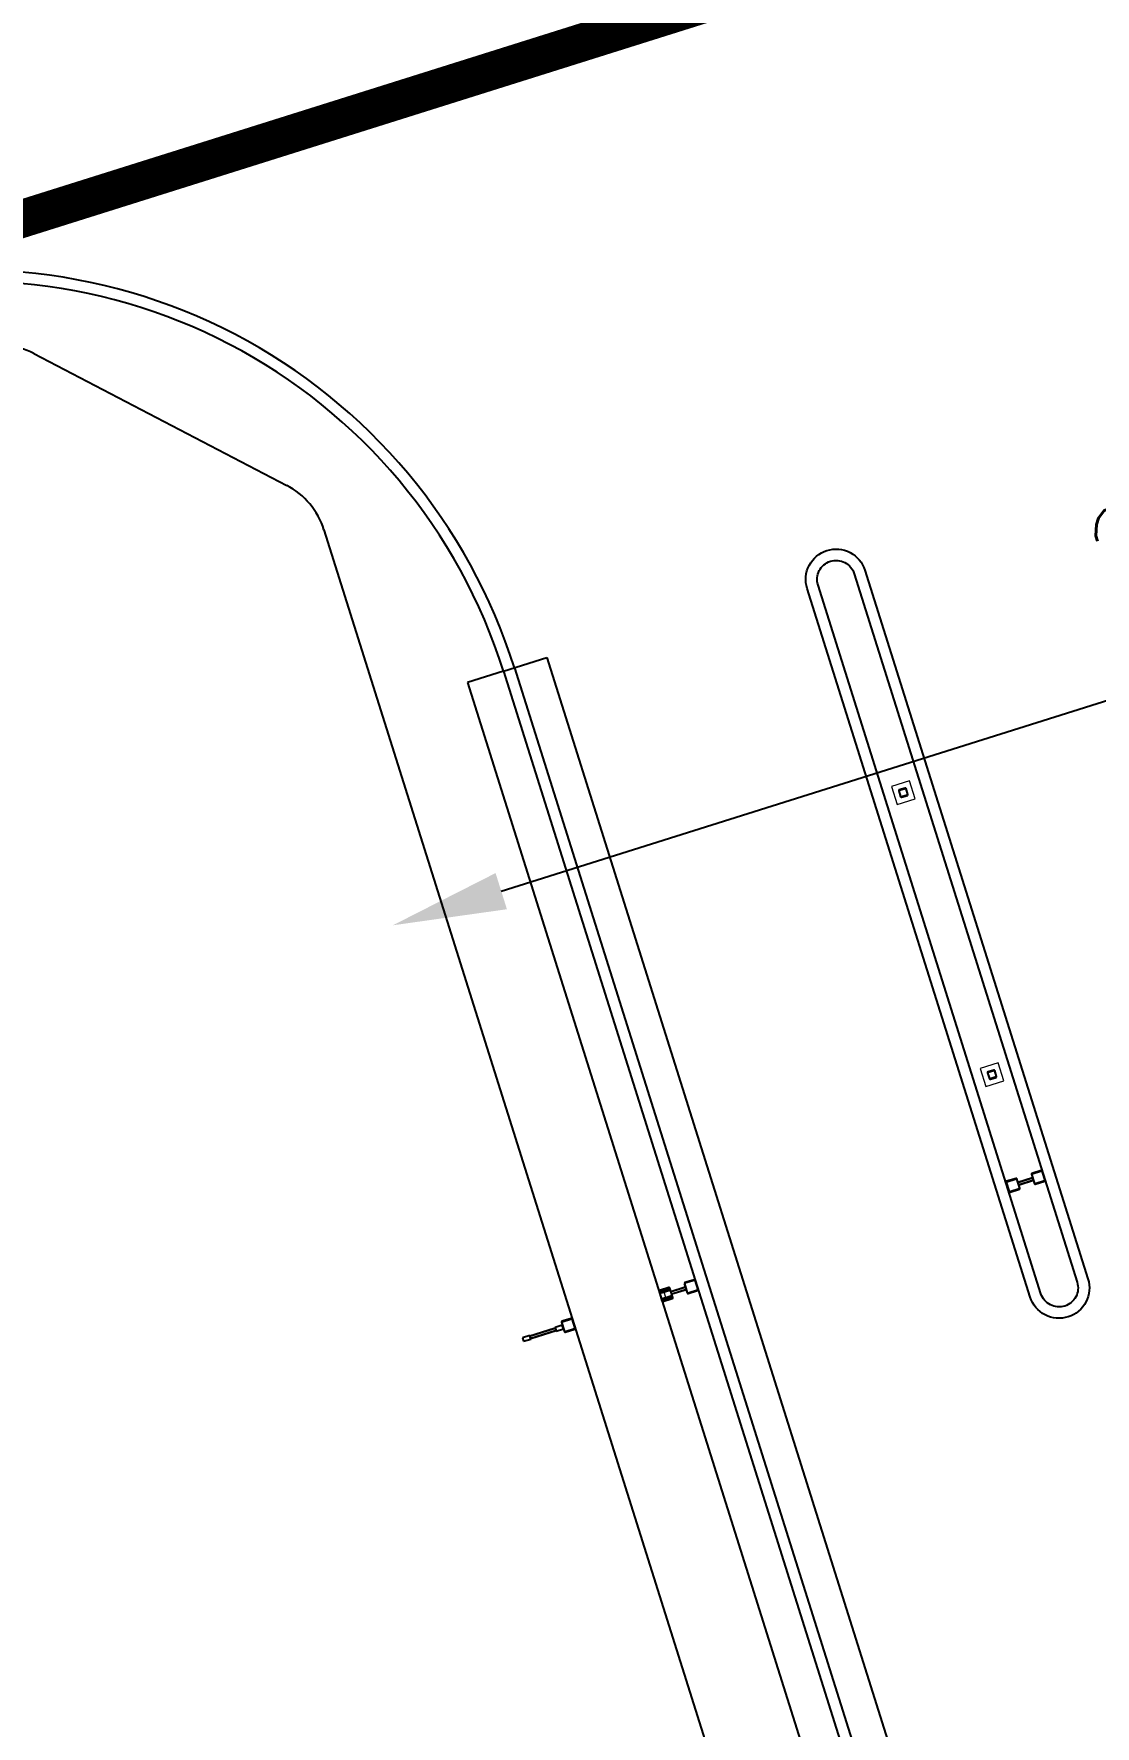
# Model space of a CAD drawing. Header units: metres. Extents: x 689715 to 690980, y 1005284 to 1006835.
# Drawn here: x 690778.26 to 690792.26, y 1005708.67 to 1005731 of the extents above; entities that cross this region are included whole.
import ezdxf

# ---------------------------------------------------------------- set-up
doc = ezdxf.new("R2010")
doc.units = ezdxf.units.M
doc.linetypes.add('DASHED2', pattern=[0.375, 0.25, -0.125])
for name, color, linetype, lineweight in [('A-COLS', 52, 'Continuous', 9), ('A-GENM', 13, 'Continuous', 9), ('A-WALL', 250, 'Continuous', 9), ('A-WALL-PATT', 250, 'Continuous', 25), ('S-COLS', 6, 'Continuous', 25)]:
    doc.layers.add(name, color=color, linetype=linetype, lineweight=lineweight)
for name, color, linetype in [('C-CALLE-ACERA', 8, 'Continuous'), ('C-CALLE-DIM', 5, 'Continuous'), ('C-LOTE-LINEA', 230, 'Continuous'), ('POLIGONO EFECTIVO FIII', 6, 'Continuous')]:
    doc.layers.add(name, color=color, linetype=linetype)
doc.styles.add('ESTANDAR 0.8', font='romans.shx', dxfattribs={"width": 0.8})
doc.dimstyles.new('RGIRO', dxfattribs={"dimtxt": 1.5, "dimasz": 1.5, "dimexe": 0.18, "dimexo": 0.06, "dimgap": 0.9, "dimtad": 1, "dimzin": 0, "dimdsep": 46, "dimtxsty": 'ESTANDAR 0.8', "dimcen": 0, "dimse1": 1, "dimse2": 1, "dimclrd": 9, "dimclre": 1, "dimclrt": 3, "dimadec": 0, "dimazin": 0, "dimtfac": 1, "dimtmove": 2, "dimatfit": 3, "dimfxl": 1, "dimtfill": 1, "dimtolj": 1, "dimtzin": 0, "dimarcsym": 2})

# ---------------------------------------------------------------- blocks, each defined once
blk = doc.blocks.new('*D192')
at = {"layer": 'C-CALLE-DIM', "color": 9, "lineweight": -2, "transparency": 16777216}
blk.add_line((690784.425, 1005719.688), (690805.408, 1005726.294), dxfattribs=at)
at = {"layer": 'C-CALLE-DIM', "color": 9, "transparency": 16777216}
for points in [[(690805.333, 1005726.532), (690805.483, 1005726.055), (690806.839, 1005726.744)], [(690784.35, 1005719.927), (690784.5, 1005719.45), (690782.994, 1005719.238)]]:
    blk.add_solid(points, dxfattribs=at)
at = {"layer": 'Defpoints', "color": 0, "transparency": 16777216}
for p in [(690806.839, 1005726.744), (690806.892, 1005726.576), (690783.047, 1005719.07)]:
    blk.add_point(p, dxfattribs=at)
at = {"layer": 'C-CALLE-DIM', "color": 3, "transparency": 16777216, "insert": (690794.421, 1005724.565), "char_height": 1.5, "attachment_point": 5, "rotation": 17.4727, "style": 'ESTANDAR 0.8', "bg_fill": 3, "box_fill_scale": 1.1, "bg_fill_color": 256, "bg_fill_true_color": 13158600, "bg_fill_transparency": 0}
blk.add_mtext('\\A1;25.00', dxfattribs=at)
blk = doc.blocks.new('SHS-Square Hollow Section-Column - TUBO DE 4_-210018-PLANTA ARQUITECTONICA GARITAS FASE II y III')
at = {"layer": 'S-COLS', "lineweight": 18}
h = blk.add_hatch(dxfattribs=at)
h.set_pattern_fill('FP_9', color=256, style=0, pattern_type=2)
h.set_pattern_definition([(45, (453.04, 937.788), (-0.185969083, 0.185969083), []), (45, (453.04, 938.069), (-0.185969083, 0.185969083), [])])
h.paths.add_polyline_path([(-0.04, -0.05), (0.04, -0.05), (0.047, -0.047), (0.05, -0.04), (0.05, 0.04), (0.047, 0.047), (0.04, 0.05), (-0.04, 0.05), (-0.047, 0.047), (-0.05, 0.04), (-0.05, -0.04), (-0.047, -0.047)], flags=0)
h.paths.add_polyline_path([(-0.04, -0.045), (-0.044, -0.044), (-0.045, -0.04), (-0.045, 0.04), (-0.044, 0.044), (-0.04, 0.045), (0.04, 0.045), (0.044, 0.044), (0.045, 0.04), (0.045, -0.04), (0.044, -0.044), (0.04, -0.045)], flags=0)
at = {"layer": 'S-COLS'}
for p, q in [((-0.05, 0.04), (-0.05, -0.04)), ((-0.045, -0.04), (-0.045, 0.04)), ((0.04, 0.05), (-0.04, 0.05)), ((-0.04, 0.045), (0.04, 0.045)), ((0.045, 0.04), (0.045, -0.04)), ((0.05, -0.04), (0.05, 0.04)), ((0.04, -0.045), (-0.04, -0.045)), ((-0.04, -0.05), (0.04, -0.05))]:
    blk.add_line(p, q, dxfattribs=at)
for centre, radius, start, end in [((-0.04, 0.04), 0.01, 90, 180), ((-0.04, 0.04), 0.005, 90, 180), ((0.04, 0.04), 0.01, 360, 90), ((0.04, 0.04), 0.005, 0, 90), ((-0.04, -0.04), 0.01, 180, 270), ((-0.04, -0.04), 0.005, 180, 270), ((0.04, -0.04), 0.01, 270, 360), ((0.04, -0.04), 0.005, 270, 360)]:
    blk.add_arc(centre, radius, start, end, dxfattribs=at)
blk = doc.blocks.new('SHS-Square Hollow Section-Column - TUBO DE 4_-V1-PLANTA ARQUITECTONICA GARITAS FASE II y III')
at = {"layer": 'S-COLS', "lineweight": 18}
h = blk.add_hatch(dxfattribs=at)
h.set_pattern_fill('FP_10', color=256, style=0, pattern_type=2)
h.set_pattern_definition([(45, (453.04, 933.888), (-0.185969083, 0.185969083), []), (45, (453.04, 934.169), (-0.185969083, 0.185969083), [])])
h.paths.add_polyline_path([(0.04, -0.05), (0.047, -0.047), (0.05, -0.04), (0.05, 0.04), (0.047, 0.047), (0.04, 0.05), (-0.04, 0.05), (-0.047, 0.047), (-0.05, 0.04), (-0.05, -0.04), (-0.047, -0.047), (-0.04, -0.05)], flags=0)
h.paths.add_polyline_path([(-0.04, -0.045), (-0.044, -0.044), (-0.045, -0.04), (-0.045, 0.04), (-0.044, 0.044), (-0.04, 0.045), (0.04, 0.045), (0.044, 0.044), (0.045, 0.04), (0.045, -0.04), (0.044, -0.044), (0.04, -0.045)], flags=0)
at = {"layer": 'S-COLS'}
for p, q in [((-0.05, 0.04), (-0.05, -0.04)), ((-0.045, -0.04), (-0.045, 0.04)), ((0.04, 0.05), (-0.04, 0.05)), ((-0.04, 0.045), (0.04, 0.045)), ((0.045, 0.04), (0.045, -0.04)), ((0.05, -0.04), (0.05, 0.04)), ((0.04, -0.045), (-0.04, -0.045)), ((-0.04, -0.05), (0.04, -0.05))]:
    blk.add_line(p, q, dxfattribs=at)
for centre, radius, start, end in [((-0.04, 0.04), 0.01, 90, 180), ((-0.04, 0.04), 0.005, 90, 180), ((0.04, 0.04), 0.01, 360, 90), ((0.04, 0.04), 0.005, 0, 90), ((-0.04, -0.04), 0.01, 180, 270), ((-0.04, -0.04), 0.005, 180, 270), ((0.04, -0.04), 0.01, 270, 360), ((0.04, -0.04), 0.005, 270, 360)]:
    blk.add_arc(centre, radius, start, end, dxfattribs=at)
blk = doc.blocks.new('SHS-Square Hollow Section-Column - TUBO DE 6_-210021-PLANTA ARQUITECTONICA GARITAS FASE II y III')
at = {"layer": 'S-COLS', "lineweight": 18}
h = blk.add_hatch(dxfattribs=at)
h.set_pattern_fill('FP_19', color=256, style=0, pattern_type=2)
h.set_pattern_definition([(45, (452.865, 939.263), (-0.185969083, 0.185969083), []), (45, (452.865, 939.544), (-0.185969083, 0.185969083), [])])
h.paths.add_polyline_path([(-0.065, -0.075), (0.065, -0.075), (0.072, -0.072), (0.075, -0.065), (0.075, 0.065), (0.072, 0.072), (0.065, 0.075), (-0.065, 0.075), (-0.072, 0.072), (-0.075, 0.065), (-0.075, -0.065), (-0.072, -0.072)], flags=0)
h.paths.add_polyline_path([(-0.065, -0.07), (-0.069, -0.069), (-0.07, -0.065), (-0.07, 0.065), (-0.069, 0.069), (-0.065, 0.07), (0.065, 0.07), (0.069, 0.069), (0.07, 0.065), (0.07, -0.065), (0.069, -0.069), (0.065, -0.07)], flags=0)
at = {"layer": 'S-COLS'}
for p, q in [((-0.075, 0.065), (-0.075, -0.065)), ((-0.07, -0.065), (-0.07, 0.065)), ((0.065, 0.075), (-0.065, 0.075)), ((-0.065, 0.07), (0.065, 0.07)), ((0.07, 0.065), (0.07, -0.065)), ((0.075, -0.065), (0.075, 0.065)), ((0.065, -0.07), (-0.065, -0.07)), ((-0.065, -0.075), (0.065, -0.075))]:
    blk.add_line(p, q, dxfattribs=at)
for centre, radius, start, end in [((-0.065, 0.065), 0.01, 90, 180), ((-0.065, 0.065), 0.005, 90, 180), ((0.065, 0.065), 0.01, 360, 90), ((0.065, 0.065), 0.005, 0, 90), ((-0.065, -0.065), 0.01, 180, 270), ((-0.065, -0.065), 0.005, 180, 270), ((0.065, -0.065), 0.005, 270, 0), ((0.065, -0.065), 0.01, 270, 360)]:
    blk.add_arc(centre, radius, start, end, dxfattribs=at)
blk = doc.blocks.new('SHS-Square Hollow Section-Column - TUBO DE 6_-V8-PLANTA ARQUITECTONICA GARITAS FASE II y III')
at = {"layer": 'S-COLS', "lineweight": 18}
h = blk.add_hatch(dxfattribs=at)
h.set_pattern_fill('FP_20', color=256, style=0, pattern_type=2)
h.set_pattern_definition([(45, (453.215, 939.263), (-0.185969083, 0.185969083), []), (45, (453.215, 939.544), (-0.185969083, 0.185969083), [])])
h.paths.add_polyline_path([(-0.065, -0.075), (0.065, -0.075), (0.072, -0.072), (0.075, -0.065), (0.075, 0.065), (0.072, 0.072), (0.065, 0.075), (-0.065, 0.075), (-0.072, 0.072), (-0.075, 0.065), (-0.075, -0.065), (-0.072, -0.072)], flags=0)
h.paths.add_polyline_path([(-0.065, -0.07), (-0.069, -0.069), (-0.07, -0.065), (-0.07, 0.065), (-0.069, 0.069), (-0.065, 0.07), (0.065, 0.07), (0.069, 0.069), (0.07, 0.065), (0.07, -0.065), (0.069, -0.069), (0.065, -0.07)], flags=0)
at = {"layer": 'S-COLS'}
for p, q in [((-0.075, 0.065), (-0.075, -0.065)), ((-0.07, -0.065), (-0.07, 0.065)), ((0.065, 0.075), (-0.065, 0.075)), ((-0.065, 0.07), (0.065, 0.07)), ((0.07, 0.065), (0.07, -0.065)), ((0.075, -0.065), (0.075, 0.065)), ((0.065, -0.07), (-0.065, -0.07)), ((-0.065, -0.075), (0.065, -0.075))]:
    blk.add_line(p, q, dxfattribs=at)
for centre, radius, start, end in [((-0.065, 0.065), 0.01, 90, 180), ((-0.065, 0.065), 0.005, 90, 180), ((0.065, 0.065), 0.01, 360, 90), ((0.065, 0.065), 0.005, 0, 90), ((-0.065, -0.065), 0.01, 180, 270), ((-0.065, -0.065), 0.005, 180, 270), ((0.065, -0.065), 0.005, 270, 0), ((0.065, -0.065), 0.01, 270, 360)]:
    blk.add_arc(centre, radius, start, end, dxfattribs=at)
blk = doc.blocks.new('SHS-Square Hollow Section-Column - TUBO DE 6_-V10-PLANTA ARQUITECTONICA GARITAS FASE II y III')
at = {"layer": 'S-COLS', "lineweight": 18}
h = blk.add_hatch(dxfattribs=at)
h.set_pattern_fill('FP_22', color=256, style=0, pattern_type=2)
h.set_pattern_definition([(45, (457.666, 939.263), (-0.185969083, 0.185969083), []), (45, (457.666, 939.544), (-0.185969083, 0.185969083), [])])
h.paths.add_polyline_path([(0.065, -0.075), (0.072, -0.072), (0.075, -0.065), (0.075, 0.065), (0.072, 0.072), (0.065, 0.075), (-0.065, 0.075), (-0.072, 0.072), (-0.075, 0.065), (-0.075, -0.065), (-0.072, -0.072), (-0.065, -0.075), (-0.039, -0.075)], flags=0)
h.paths.add_polyline_path([(-0.039, -0.07), (-0.065, -0.07), (-0.069, -0.069), (-0.07, -0.065), (-0.07, 0.065), (-0.069, 0.069), (-0.065, 0.07), (0.065, 0.07), (0.069, 0.069), (0.07, 0.065), (0.07, -0.065), (0.069, -0.069), (0.065, -0.07)], flags=0)
at = {"layer": 'S-COLS'}
for p, q in [((-0.075, 0.065), (-0.075, -0.065)), ((-0.07, -0.065), (-0.07, 0.065)), ((0.065, 0.075), (-0.065, 0.075)), ((-0.065, 0.07), (0.065, 0.07)), ((0.07, 0.065), (0.07, -0.065)), ((0.075, -0.065), (0.075, 0.065)), ((0.065, -0.07), (-0.065, -0.07)), ((-0.065, -0.075), (0.065, -0.075))]:
    blk.add_line(p, q, dxfattribs=at)
for centre, radius, start, end in [((-0.065, 0.065), 0.01, 90, 180), ((-0.065, 0.065), 0.005, 90, 180), ((0.065, 0.065), 0.01, 360, 90), ((0.065, 0.065), 0.005, 0, 90), ((-0.065, -0.065), 0.01, 180, 270), ((-0.065, -0.065), 0.005, 180, 270), ((0.065, -0.065), 0.005, 270, 0), ((0.065, -0.065), 0.01, 270, 360)]:
    blk.add_arc(centre, radius, start, end, dxfattribs=at)
blk = doc.blocks.new('SHS-Square Hollow Section-Column - TUBO DE 6_-V11-PLANTA ARQUITECTONICA GARITAS FASE II y III')
at = {"layer": 'S-COLS', "lineweight": 18}
h = blk.add_hatch(dxfattribs=at)
h.set_pattern_fill('FP_23', color=256, style=0, pattern_type=2)
h.set_pattern_definition([(45, (458.016, 939.263), (-0.185969083, 0.185969083), []), (45, (458.016, 939.544), (-0.185969083, 0.185969083), [])])
h.paths.add_polyline_path([(0.065, -0.075), (0.072, -0.072), (0.075, -0.065), (0.075, 0.065), (0.072, 0.072), (0.065, 0.075), (-0.065, 0.075), (-0.072, 0.072), (-0.075, 0.065), (-0.075, -0.065), (-0.072, -0.072), (-0.065, -0.075)], flags=0)
h.paths.add_polyline_path([(0.065, -0.07), (-0.065, -0.07), (-0.069, -0.069), (-0.07, -0.065), (-0.07, 0.065), (-0.069, 0.069), (-0.065, 0.07), (0.065, 0.07), (0.069, 0.069), (0.07, 0.065), (0.07, -0.065), (0.069, -0.069)], flags=0)
at = {"layer": 'S-COLS'}
for p, q in [((-0.075, 0.065), (-0.075, -0.065)), ((-0.07, -0.065), (-0.07, 0.065)), ((0.065, 0.075), (-0.065, 0.075)), ((-0.065, 0.07), (0.065, 0.07)), ((0.07, 0.065), (0.07, -0.065)), ((0.075, -0.065), (0.075, 0.065)), ((0.065, -0.07), (-0.065, -0.07)), ((-0.065, -0.075), (0.065, -0.075))]:
    blk.add_line(p, q, dxfattribs=at)
for centre, radius, start, end in [((-0.065, 0.065), 0.01, 90, 180), ((-0.065, 0.065), 0.005, 90, 180), ((0.065, 0.065), 0.01, 360, 90), ((0.065, 0.065), 0.005, 0, 90), ((-0.065, -0.065), 0.01, 180, 270), ((-0.065, -0.065), 0.005, 180, 270), ((0.065, -0.065), 0.005, 270, 0), ((0.065, -0.065), 0.01, 270, 360)]:
    blk.add_arc(centre, radius, start, end, dxfattribs=at)
blk = doc.blocks.new('SHS-Square Hollow Section-Column - TUBO DE 6_-V12-PLANTA ARQUITECTONICA GARITAS FASE II y III')
at = {"layer": 'S-COLS', "lineweight": 18}
h = blk.add_hatch(dxfattribs=at)
h.set_pattern_fill('FP_24', color=256, style=0, pattern_type=2)
h.set_pattern_definition([(45, (459.366, 939.263), (-0.185969083, 0.185969083), []), (45, (459.366, 939.544), (-0.185969083, 0.185969083), [])])
h.paths.add_polyline_path([(-0.065, -0.075), (0.065, -0.075), (0.072, -0.072), (0.075, -0.065), (0.075, 0.065), (0.072, 0.072), (0.065, 0.075), (-0.065, 0.075), (-0.072, 0.072), (-0.075, 0.065), (-0.075, -0.065), (-0.072, -0.072)], flags=0)
h.paths.add_polyline_path([(0.065, -0.07), (-0.065, -0.07), (-0.069, -0.069), (-0.07, -0.065), (-0.07, 0.065), (-0.069, 0.069), (-0.065, 0.07), (0.065, 0.07), (0.069, 0.069), (0.07, 0.065), (0.07, -0.065), (0.069, -0.069)], flags=0)
at = {"layer": 'S-COLS'}
for p, q in [((-0.075, 0.065), (-0.075, -0.065)), ((-0.07, -0.065), (-0.07, 0.065)), ((0.065, 0.075), (-0.065, 0.075)), ((-0.065, 0.07), (0.065, 0.07)), ((0.07, 0.065), (0.07, -0.065)), ((0.075, -0.065), (0.075, 0.065)), ((0.065, -0.07), (-0.065, -0.07)), ((-0.065, -0.075), (0.065, -0.075))]:
    blk.add_line(p, q, dxfattribs=at)
for centre, radius, start, end in [((-0.065, 0.065), 0.01, 90, 180), ((-0.065, 0.065), 0.005, 90, 180), ((0.065, 0.065), 0.01, 360, 90), ((0.065, 0.065), 0.005, 0, 90), ((-0.065, -0.065), 0.01, 180, 270), ((-0.065, -0.065), 0.005, 180, 270), ((0.065, -0.065), 0.005, 270, 0), ((0.065, -0.065), 0.01, 270, 360)]:
    blk.add_arc(centre, radius, start, end, dxfattribs=at)
blk = doc.blocks.new('VERJAS - VERJAS 0_55-242088-PLANTA ARQUITECTONICA GARITAS FASE II y III')
at = {"layer": 'A-GENM', "lineweight": 25}
for p, q in [((-0.175, 0), (-0.275, 0)), ((-0.275, 0), (-0.275, -0.05)), ((-0.175, -0.05), (-0.175, 0)), ((0.275, 0), (0.175, 0)), ((0.175, 0), (0.175, -0.05)), ((0.275, -0.05), (0.275, 0)), ((-0.275, -0.05), (-0.175, -0.05)), ((0.175, -0.05), (0.275, -0.05))]:
    blk.add_line(p, q, dxfattribs=at)
at = {"layer": 'A-GENM'}
for p, q in [((-0.175, 0), (0.175, 0)), ((-0.175, -0.0125), (0.175, -0.0125)), ((0.175, -0.0375), (-0.175, -0.0375)), ((0.175, -0.05), (-0.175, -0.05))]:
    blk.add_line(p, q, dxfattribs=at)
blk = doc.blocks.new('VERJAS - VERJAS 0_41-V17-PLANTA ARQUITECTONICA GARITAS FASE II y III')
at = {"layer": 'A-GENM'}
for p, q in [((-0.1, 0), (0.1, 0)), ((-0.1, -0.013), (0.1, -0.013)), ((0.1, -0.037), (-0.1, -0.037)), ((0.1, -0.05), (-0.1, -0.05))]:
    blk.add_line(p, q, dxfattribs=at)
blk = doc.blocks.new('VERJAS - VERJAS 0_40-235285-PLANTA ARQUITECTONICA GARITAS FASE II y III')
at = {"layer": 'A-GENM'}
for p, q in [((-0.1, 0), (0.1, 0)), ((-0.1, -0.0125), (0.1, -0.0125)), ((0.1, -0.0375), (-0.1, -0.0375)), ((0.1, -0.05), (-0.1, -0.05))]:
    blk.add_line(p, q, dxfattribs=at)
blk = doc.blocks.new('A$Cdfa76275')
at = {"layer": 'A-WALL-PATT', "lineweight": 18}
h = blk.add_hatch(dxfattribs=at)
h.set_pattern_fill('FP_30', color=1, angle=-270, style=0, pattern_type=2)
h.set_pattern_definition([(270, (-11.92397, -10.22485), (0.131, 1e-17), [])])
h.paths.add_polyline_path([(-11.854, -10.325), (-11.854, -10.225), (-11.994, -10.225), (-11.994, -10.325)], flags=0)
at = {"layer": 'A-COLS', "color": 1}
for p, q in [((-6.823, -4.775), (-7.073, -4.775)), ((-7.073, -4.775), (-7.073, -5.025)), ((-6.823, -5.025), (-6.823, -4.775)), ((-7.073, -5.025), (-6.823, -5.025)), ((-6.823, -8.675), (-7.073, -8.675)), ((-7.073, -8.675), (-7.073, -8.925)), ((-6.823, -8.925), (-6.823, -8.675)), ((-7.073, -8.925), (-6.823, -8.925))]:
    blk.add_line(p, q, dxfattribs=at)
at = {"layer": 'A-WALL', "color": 1, "lineweight": 50}
for p, q in [((-11.854, -10.225), (-11.994, -10.225)), ((-11.994, -10.325), (-11.854, -10.325))]:
    blk.add_line(p, q, dxfattribs=at)
at = {"layer": 'A-GENM', "color": 1}
for name, p in [('VERJAS - VERJAS 0_55-242088-PLANTA ARQUITECTONICA GARITAS FASE II y III', (-13.625, -10.25)), ('VERJAS - VERJAS 0_41-V17-PLANTA ARQUITECTONICA GARITAS FASE II y III', (-11.749, -10.25)), ('VERJAS - VERJAS 0_40-235285-PLANTA ARQUITECTONICA GARITAS FASE II y III', (-6.948, -10.251))]:
    blk.add_blockref(name, p, dxfattribs=at)
at = {"layer": 'S-COLS', "color": 1}
for name, p in [('SHS-Square Hollow Section-Column - TUBO DE 4_-V1-PLANTA ARQUITECTONICA GARITAS FASE II y III', (-6.948, -4.9)), ('SHS-Square Hollow Section-Column - TUBO DE 4_-210018-PLANTA ARQUITECTONICA GARITAS FASE II y III', (-6.948, -8.8)), ('SHS-Square Hollow Section-Column - TUBO DE 6_-V12-PLANTA ARQUITECTONICA GARITAS FASE II y III', (-13.274, -10.275)), ('SHS-Square Hollow Section-Column - TUBO DE 6_-V11-PLANTA ARQUITECTONICA GARITAS FASE II y III', (-11.924, -10.275)), ('SHS-Square Hollow Section-Column - TUBO DE 6_-V10-PLANTA ARQUITECTONICA GARITAS FASE II y III', (-11.574, -10.275)), ('SHS-Square Hollow Section-Column - TUBO DE 6_-V8-PLANTA ARQUITECTONICA GARITAS FASE II y III', (-7.123, -10.275)), ('SHS-Square Hollow Section-Column - TUBO DE 6_-210021-PLANTA ARQUITECTONICA GARITAS FASE II y III', (-6.773, -10.275))]:
    blk.add_blockref(name, p, dxfattribs=at)

msp = doc.modelspace()

# ---------------------------------------------------------------- linework, layer by layer
at = {"layer": 'C-CALLE-ACERA'}
msp.add_line((690778.258, 1005726.781), (690781.594, 1005725.042), dxfattribs=at)
for centre, start, end in [((690777.796, 1005725.894), 62.4727, 107.4727), ((690781.132, 1005724.155), 17.4727, 62.4727)]:
    msp.add_arc(centre, 1, start, end, dxfattribs=at)
at = {"layer": 'C-LOTE-LINEA', "linetype": 'DASHED2', "ltscale": 10}
msp.add_lwpolyline([(690527.163, 1005762.552, 0.06097), (690620.713, 1005724.923), (690640.696, 1005719.593, 0.14235), (690757.867, 1005722.189), (690845.667, 1005749.826, -0.092088), (690914.556, 1005758.224), (690939.615, 1005756.659, -0.432046), (690945.196, 1005749.935), (690944.607, 1005745.162), (690942.901, 1005731.346), (690930.48, 1005684.672), (690925.166, 1005664.705), (690911.019, 1005618.732), (690882.38, 1005530.82), (690879.935, 1005523.811), (690874.414, 1005511.208), (690854.384, 1005461.893)], format="xyb", dxfattribs=at)
at = {"layer": 'POLIGONO EFECTIVO FIII', "linetype": 'Continuous', "ltscale": 10, "const_width": 0.5}
msp.add_lwpolyline([(690527.163, 1005762.552, 0.06097), (690620.713, 1005724.923), (690640.696, 1005719.593, 0.14235), (690757.867, 1005722.189), (690845.667, 1005749.826, -0.092088), (690914.556, 1005758.224), (690939.615, 1005756.659, -0.432046), (690945.196, 1005749.935), (690944.607, 1005745.162), (690942.901, 1005731.346), (690930.48, 1005684.672), (690925.166, 1005664.705), (690911.019, 1005618.732), (690882.38, 1005530.82), (690879.935, 1005523.811), (690874.414, 1005511.208), (690854.384, 1005461.893)], format="xyb", dxfattribs=at)

# ---------------------------------------------------------------- next in the draw order: dimensions: what is measured, and where the dimension line sits
at = {"layer": 'C-CALLE-DIM'}
dim = msp.add_aligned_dim(p1=(690783.047, 1005719.07), p2=(690806.892, 1005726.576), distance=0.176, dimstyle='RGIRO', dxfattribs=at)
dim.commit()
dim.dimension.update_dxf_attribs({"geometry": '*D192', "text_midpoint": (690794.421, 1005724.565)})

# ---------------------------------------------------------------- next in the draw order: linework, layer by layer
at = {"layer": 'C-CALLE-ACERA'}
for p, q in [((690782.086, 1005724.456), (690790.8, 1005696.772)), ((690784.455, 1005722.591), (690783.978, 1005722.441)), ((690784.455, 1005722.591), (690793.129, 1005695.034)), ((690784.598, 1005722.636), (690793.272, 1005695.08)), ((690785.027, 1005722.771), (690793.701, 1005695.215)), ((690783.978, 1005722.441), (690792.428, 1005695.596))]:
    msp.add_line(p, q, dxfattribs=at)
at = {"layer": 'C-CALLE-ACERA', "flags": 128}
for points in [[(690791.905, 1005714.072), (690791.905, 1005714.072, -0.414214), (690791.403, 1005714.333), (690788.461, 1005723.681, -0.414214), (690788.722, 1005724.183), (690788.722, 1005724.183, -0.414214), (690789.224, 1005723.921), (690792.166, 1005714.573, -0.414214)], [(690791.86, 1005714.215, -0.414214), (690791.546, 1005714.378), (690788.604, 1005723.726, -0.414214), (690788.767, 1005724.04, -0.414214), (690789.081, 1005723.876), (690792.023, 1005714.528, -0.414214)]]:
    msp.add_lwpolyline(points, format="xyb", close=True, dxfattribs=at)
msp.add_lwpolyline([(690784.455, 1005722.591), (690785.027, 1005722.771)], dxfattribs=at)
at = {"layer": 'C-CALLE-ACERA'}
for radius in [7.5, 7.35]:
    msp.add_arc((690777.444, 1005720.384), radius, 17.4727, 107.4731, dxfattribs=at)

# ---------------------------------------------------------------- next in the draw order: block references
at = {"rotation": 17.47269559090525}
msp.add_blockref('A$Cdfa76275', (690794.886, 1005727.748), dxfattribs=at)

doc.saveas('drawing.dxf')
